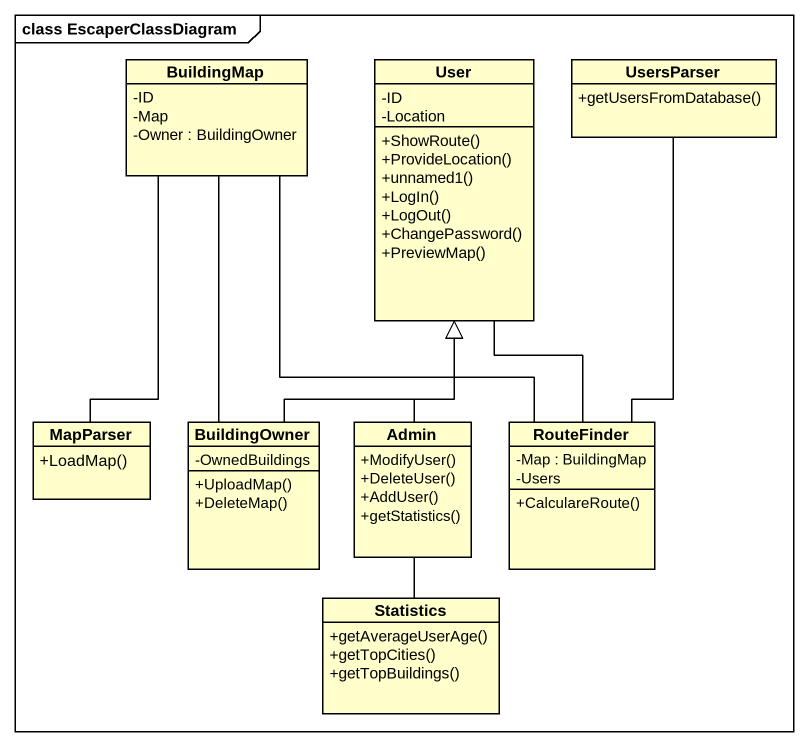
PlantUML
@startuml
mainframe class EscaperClassDiagram
hide circle
hide empty members
skinparam classAttributeIconSize 0
class BuildingMap {
  -ID
  -Map
  -Owner : BuildingOwner
}
class User {
  -ID
  -Location
  +ShowRoute()
  +ProvideLocation()
  +unnamed1()
  +LogIn()
  +LogOut()
  +ChangePassword()
  +PreviewMap()
}
class UsersParser {
  +getUsersFromDatabase()
}
class MapParser {
  +LoadMap()
}
class BuildingOwner {
  -OwnedBuildings
  +UploadMap()
  +DeleteMap()
}
class Admin {
  +ModifyUser()
  +DeleteUser()
  +AddUser()
  +getStatistics()
}
class RouteFinder {
  -Map : BuildingMap
  -Users
  +CalculareRoute()
}
class Statistics {
  +getAverageUserAge()
  +getTopCities()
  +getTopBuildings()
}
MapParser -up- BuildingMap
BuildingOwner -up- BuildingMap
BuildingOwner -up-|> User
Admin -up-|> User
RouteFinder -up- BuildingMap
RouteFinder -up- User
RouteFinder -up- UsersParser
Statistics -up- Admin
@enduml
